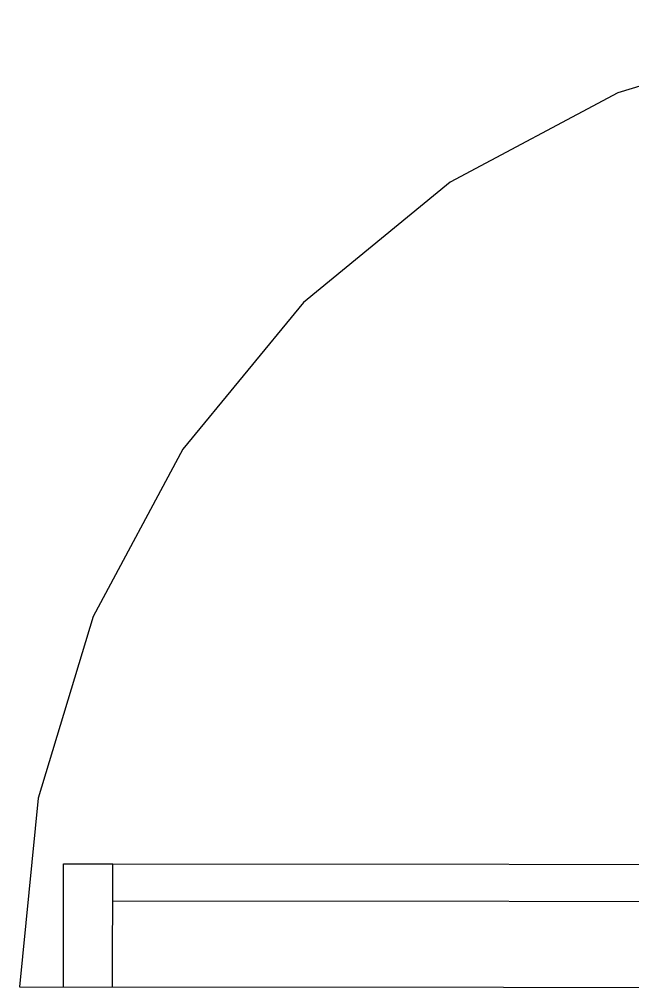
# Model space of a CAD drawing. Header units: metres. Extents: x 2.3 to 42.8, y 0.9 to 31.9.
# Drawn here: x 33.8009 to 33.997, y 6.9133 to 7.2228 of the extents above; entities that cross this region are included whole.
import ezdxf

# ---------------------------------------------------------------- set-up
doc = ezdxf.new("R2010")
doc.units = ezdxf.units.M
doc.layers.add('PARETI_STRUTTURE', color=7, linetype='Continuous')

msp = doc.modelspace()

# ---------------------------------------------------------------- linework, layer by layer
at = {"layer": 'PARETI_STRUTTURE'}
for points in [[(33.80138, 7.53253), (33.80728, 7.47216), (33.82485, 7.41409), (33.8534, 7.36056), (33.89186, 7.31363), (33.93872, 7.27512), (33.99221, 7.24648), (34.05025, 7.22881), (34.11063, 7.22282), (34.05025, 7.21692), (33.99218, 7.19935), (33.93865, 7.1708), (33.89172, 7.13234), (33.8532, 7.08548), (33.82456, 7.03199), (33.8069, 6.97395), (33.80092, 6.91357)], [(33.81499, 6.91357), (33.81501, 6.95294)], [(33.81502, 6.95294), (33.83077, 6.95293)], [(33.83074, 6.91355), (33.83076, 6.95293), (34.08404, 6.95273)], [(33.83076, 6.94112), (34.08403, 6.94092)], [(33.80092, 6.91358), (34.11039, 6.91334)]]:
    msp.add_lwpolyline(points, dxfattribs=at)

doc.saveas('drawing.dxf')
